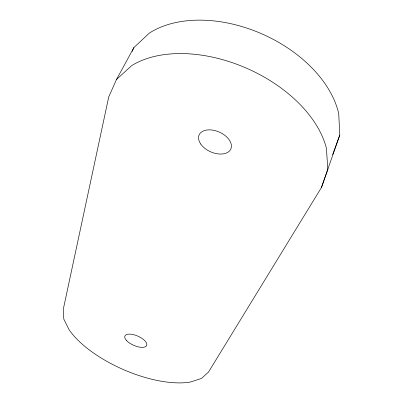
<?xml version="1.0" encoding="UTF-8"?>
<svg xmlns="http://www.w3.org/2000/svg" width="403" height="403" viewBox="0 0 403 403"><rect width="100%" height="100%" fill="white"/><g stroke="black" fill="none" stroke-linecap="round" stroke-linejoin="round"><path stroke-width="0.6" d="M321.458 187.516L339.784 135.06L338.721 113.631A113.324 74.54 24 0 0 260.076 33.096A113.324 74.54 24 0 0 149.251 33.167L133.907 47.554L116.527 79.446L108.745 96.881L63.216 309.585L63.815 319.126L69.125 329.76A79.29 33.787 23.6 0 0 190.518 382.019L201.55 378.397L208.497 372.075L321.458 187.516L327.825 169.401L326.41 148.309A116.286 72.671 23.9 0 0 244.782 67.447A116.286 72.671 23.9 0 0 131.816 65.533L116.527 79.446M339.784 135.06L332.611 154.717M132.144 51.458L133.907 47.554M200.739 144.047A17.344 10.78 23.9 0 0 229.226 151.236A17.344 10.78 23.9 0 0 214.95 130.582A17.344 10.78 23.9 0 0 200.739 144.047M126.693 340.671A11.863 5.043 23.6 0 0 145.775 346.515A11.863 5.043 23.6 0 0 134.884 335.034A11.863 5.043 23.6 0 0 126.693 340.671"/></g></svg>
